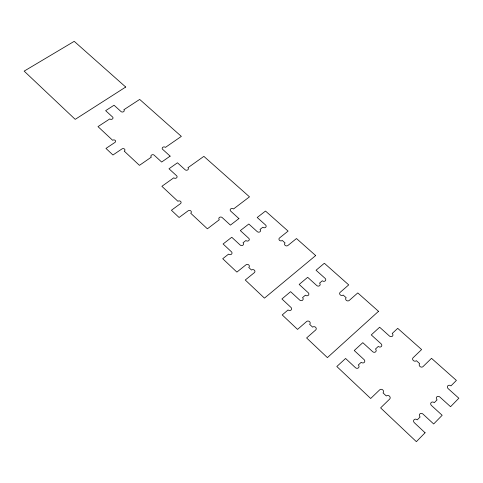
<?xml version="1.0" encoding="UTF-8"?>
<svg xmlns="http://www.w3.org/2000/svg" width="483" height="483" viewBox="0 0 483 483"><rect width="100%" height="100%" fill="white"/><g stroke="black" fill="none" stroke-linecap="round" stroke-linejoin="round"><path stroke-width="0.72" d="M425.076 432.762L416.37 441.661L380.616 407.881L389.642 399.091A2.282 2.004 33.4 0 0 389.431 396.138A2.282 2.004 33.4 0 0 386.322 395.988L383.013 392.896A2.27 1.998 32.2 0 0 382.808 389.962A2.27 1.998 32.2 0 0 379.716 389.817L370.678 398.493L336.82 366.506L345.587 358.471L355.428 367.666A2.21 1.95 27.2 0 0 358.477 367.817A2.21 1.95 27.2 0 0 358.326 364.973L361.212 362.292A2.198 1.938 27 0 0 364.248 362.437A2.198 1.938 27 0 0 364.085 359.618L354.244 350.519L362.805 342.67L372.641 351.666A2.186 1.902 26.6 0 0 375.653 351.811A2.186 1.902 26.6 0 0 375.472 349.034L378.286 346.414A2.18 1.89 26.5 0 0 381.286 346.559A2.18 1.89 26.5 0 0 381.093 343.805L371.27 334.906L379.632 327.233L389.455 336.035A2.167 1.854 26.1 0 0 392.431 336.174A2.167 1.854 26.1 0 0 392.22 333.463L397.714 328.349L421.617 349.559L413.098 357.74A2.222 1.896 30.1 0 0 413.357 360.547A2.222 1.896 30.1 0 0 416.388 360.686L419.685 363.645A2.24 1.908 31 0 0 419.962 366.47A2.24 1.908 31 0 0 422.999 366.615L431.506 358.332L456.393 380.411L450.935 385.911A2.3 1.938 34.4 0 0 447.856 385.766A2.3 1.938 34.4 0 0 448.194 388.676L458.85 398.233L450.561 406.704L439.886 397.044A2.318 1.974 35.3 0 0 436.783 396.899A2.318 1.974 35.3 0 0 437.097 399.858L434.295 402.677A2.324 1.992 35.8 0 0 431.18 402.532A2.324 1.992 35.8 0 0 431.488 405.509L442.168 415.283L433.674 423.971L422.981 414.082A2.343 2.023 36.9 0 0 419.842 413.931A2.343 2.023 36.9 0 0 420.125 416.962L417.252 419.848A2.349 2.041 37.5 0 0 414.1 419.703A2.349 2.041 37.5 0 0 414.372 422.752L425.076 432.762M378.515 311.318L327.402 357.613L306.614 337.967L315.677 329.986A2.125 1.884 18.6 0 0 315.61 327.293A2.125 1.884 18.6 0 0 312.646 327.154L309.621 324.328A2.113 1.872 17.3 0 0 309.567 321.66A2.113 1.872 17.3 0 0 306.608 321.521L297.546 329.4L282.223 314.928L288.085 309.935A2.083 1.841 13.9 0 0 291.014 310.074A2.083 1.841 13.9 0 0 290.995 307.448L281.915 298.965L290.597 291.666L299.677 300.058A2.071 1.811 14.6 0 0 302.587 300.197A2.071 1.811 14.6 0 0 302.545 297.613L305.407 295.179A2.065 1.793 14.9 0 0 308.305 295.318A2.065 1.793 14.9 0 0 308.257 292.752L299.176 284.445L307.665 277.308L316.739 285.525A2.053 1.769 15.5 0 0 319.619 285.664A2.053 1.769 15.5 0 0 319.547 283.135L322.342 280.756A2.047 1.751 15.8 0 0 325.21 280.889A2.047 1.751 15.8 0 0 325.131 278.383L316.057 270.245L324.353 263.265L348.726 284.892L340.159 292.342A2.077 1.781 18.5 0 0 340.274 294.902A2.077 1.781 18.5 0 0 343.165 295.041L346.184 297.745A2.089 1.793 19.5 0 0 346.305 300.323A2.089 1.793 19.5 0 0 349.215 300.462L357.776 292.915L378.515 311.318M315.671 255.561L264.455 298.138L245.261 280.007L254.324 272.672A2.023 1.757 7.3 0 0 254.378 270.19A2.023 1.757 7.3 0 0 251.522 270.051L248.733 267.443A2.017 1.745 6.4 0 0 248.793 264.98A2.017 1.745 6.4 0 0 245.95 264.841L236.887 272.098L222.723 258.719L228.58 254.118A1.992 1.709 4.1 0 0 231.399 254.251A1.992 1.709 4.1 0 0 231.49 251.836L223.086 243.981L231.755 237.256L240.16 245.026A1.98 1.684 5.3 0 0 242.961 245.159A1.98 1.684 5.3 0 0 243.027 242.774L245.889 240.528A1.974 1.672 5.8 0 0 248.679 240.661A1.974 1.672 5.8 0 0 248.739 238.294L240.329 230.596L248.811 224.015L257.222 231.629A1.962 1.648 6.9 0 0 259.993 231.762A1.962 1.648 6.9 0 0 260.029 229.425L262.824 227.227A1.956 1.636 7.3 0 0 265.584 227.36A1.956 1.636 7.3 0 0 265.614 225.042L257.204 217.501L265.511 211.053L288.097 231.097L279.518 237.968A1.974 1.666 9.4 0 0 279.512 240.335A1.974 1.666 9.4 0 0 282.301 240.468L285.091 242.973A1.986 1.678 10.2 0 0 285.103 245.352A1.986 1.678 10.2 0 0 287.898 245.485L296.484 238.536L315.671 255.561M238.916 218.588L230.415 225.12L222.186 217.567A1.944 1.624 2.8 0 0 219.439 217.441A1.944 1.624 2.8 0 0 219.33 219.735L207.382 228.809L190.694 213.22A1.938 1.612 -0.4 0 0 190.851 210.944A1.938 1.612 -0.4 0 0 188.116 210.817L179.084 217.495L171.429 210.256L180.449 203.651A1.926 1.588 -1.3 0 0 180.63 201.411A1.926 1.588 -1.3 0 0 177.913 201.284L161.883 186.305L173.795 177.81A1.89 1.527 -1.3 0 0 176.458 177.937A1.89 1.527 -1.3 0 0 176.639 175.782L168.99 168.766L177.46 162.789L185.11 169.738A1.872 1.503 -0.3 0 0 187.76 169.865A1.872 1.503 -0.3 0 0 187.917 167.74L203.868 156.365L249.488 196.841L233.5 208.982A1.932 1.6 3.8 0 0 230.771 208.849A1.932 1.6 3.8 0 0 230.687 211.113L238.916 218.588M170.125 156.136L161.66 162.046L154.174 155.17A1.86 1.473 -2.9 0 0 151.553 155.049A1.86 1.473 -2.9 0 0 151.33 157.132L139.448 165.349L124.258 151.155A1.86 1.461 -5 0 0 124.523 149.084A1.86 1.461 -5 0 0 121.909 148.963L112.944 155.007L105.97 148.42L114.924 142.437A1.847 1.443 -5.5 0 0 115.208 140.396A1.847 1.443 -5.5 0 0 112.611 140.275L97.989 126.612L109.81 118.903A1.811 1.389 -5.1 0 0 112.352 119.023A1.811 1.389 -5.1 0 0 112.63 117.061L105.644 110.655L114.048 105.222L121.046 111.573A1.799 1.371 -4.2 0 0 123.576 111.694A1.799 1.371 -4.2 0 0 123.835 109.756L139.684 99.42L181.348 136.387L165.428 147.393A1.847 1.455 -1.9 0 0 162.825 147.267A1.847 1.455 -1.9 0 0 162.626 149.325L170.125 156.136M125.725 87.037L75.203 119.355L24.15 71.122L74.219 41.339L125.725 87.037"/></g></svg>
